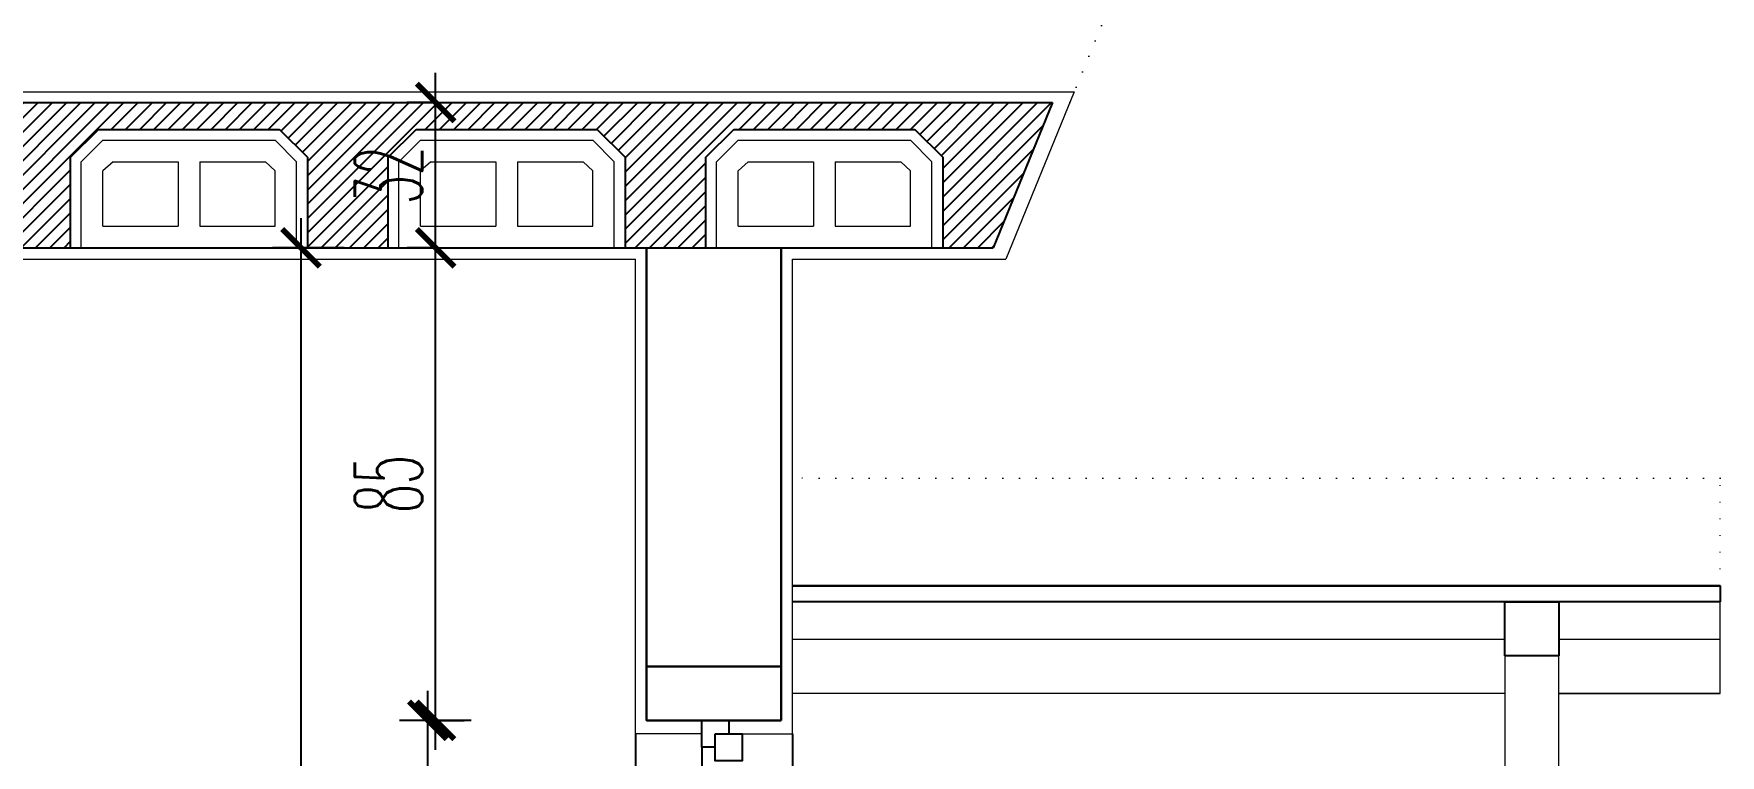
# Model space of a CAD drawing. Extents: x 775040 to 808375, y 4159409 to 4163651.
# Drawn here: x 793736 to 794049.3, y 4160784.6 to 4160918.8 of the extents above; entities that cross this region are included whole.
import ezdxf

# ---------------------------------------------------------------- set-up
doc = ezdxf.new("R2010")
doc.units = 0
doc.header["$MEASUREMENT"] = 0
doc.header["$PDMODE"] = 3
doc.linetypes.add('ACAD_ISO07W100', pattern=[3, 0, -3])
doc.linetypes.add('DUZ', pattern=[500, 500])
doc.layers.get('0').update_dxf_attribs({"linetype": 'DUZ'})
for name, color, linetype, lineweight in [('duvar', 7, 'Continuous', 25), ('kapı', 3, 'Continuous', 9), ('Z_ duvar', 7, 'Continuous', 30), ('Z_asmolen', 53, 'Continuous', 9), ('Z_g1', 1, 'Continuous', 5), ('Z_izdot', 42, 'ACAD_ISO07W100', 9), ('Z_iç ölçü dikey', 111, 'Continuous', 25), ('Z_kesit döşeme', 5, 'Continuous', 30), ('Z_sıva', 241, 'Continuous', 5)]:
    doc.layers.add(name, color=color, linetype=linetype, lineweight=lineweight)
doc.layers.add('pencere', color=3, linetype='Continuous')
doc.styles.add('OLCUIC', font='ROMANS.SHX', dxfattribs={"width": 0.5})
doc.dimstyles.new('ölçü 50', dxfattribs={"dimtxt": 12.5, "dimasz": 7, "dimexe": 5.3, "dimexo": 5, "dimgap": 2.5, "dimtad": 1, "dimdec": 0, "dimzin": 9, "dimdsep": 46, "dimtxsty": 'OLCUIC', "dimblk1": 'ARCHTICK', "dimblk2": 'ARCHTICK', "dimsah": 1, "dimcen": 0, "dimdle": 5.5, "dimadec": 0, "dimazin": 0, "dimtfac": 1, "dimtdec": 0, "dimtix": 1, "dimtofl": 0, "dimtmove": 1, "dimatfit": 3, "dimldrblk": 'ARCHTICK', "dimfxl": 0, "dimtolj": 1, "dimtzin": 0, "dimarcsym": 0})

# ---------------------------------------------------------------- blocks, each defined once
blk = doc.blocks.new('_ARCHTICK')
at = {"color": 0, "linetype": 'ByBlock', "const_width": 0.15}
blk.add_lwpolyline([(-0.5, -0.5), (0.5, 0.5)], dxfattribs=at)
blk = doc.blocks.new('*D1016')
at = {"layer": 'Defpoints', "color": 0, "linetype": 'Continuous', "transparency": 16777216}
for p in [(793809.25, 4160791.14), (793856.72, 4160791.14), (793856.72, 4160566.14)]:
    blk.add_point(p, dxfattribs=at)
at = {"layer": 'Z_iç ölçü dikey', "color": 0, "linetype": 'Continuous', "lineweight": -2, "transparency": 16777216}
for p, q in [((793809.25, 4160560.64), (793809.25, 4160796.64)), ((793817.25, 4160791.14), (793803.95, 4160791.14)), ((793817.25, 4160566.14), (793803.95, 4160566.14))]:
    blk.add_line(p, q, dxfattribs=at)
at = {"layer": 'Z_iç ölçü dikey', "color": 0, "linetype": 'Continuous', "lineweight": -2, "transparency": 16777216, "xscale": 7, "yscale": 7, "zscale": 7}
for p, rotation in [((793809.25, 4160791.14), 90), ((793809.25, 4160566.14), 270)]:
    blk.add_blockref('_ARCHTICK', p, dxfattribs=dict(at, rotation=rotation))
at = {"layer": 'Z_iç ölçü dikey', "color": 0, "linetype": 'Continuous', "transparency": 16777216, "insert": (793800.5, 4160678.64), "char_height": 12.5, "attachment_point": 5, "rotation": 90, "style": 'OLCUIC'}
blk.add_mtext('\\A1;225', dxfattribs=at)
blk = doc.blocks.new('asbnm')
at = {"layer": 'Z_asmolen'}
for p, q in [((44128.83, -2548.34), (44123.66, -2553.51)), ((44162.49, -2548.34), (44128.83, -2548.34)), ((44162.49, -2548.34), (44167.66, -2553.51)), ((44187.83, -2548.34), (44182.66, -2553.51)), ((44221.49, -2548.34), (44187.83, -2548.34)), ((44221.49, -2548.34), (44226.66, -2553.51)), ((44129.66, -2550.34), (44125.66, -2554.34)), ((44161.66, -2550.34), (44129.66, -2550.34)), ((44161.66, -2550.34), (44165.66, -2554.34)), ((44188.66, -2550.34), (44184.66, -2554.34)), ((44220.66, -2550.34), (44188.66, -2550.34)), ((44220.66, -2550.34), (44224.66, -2554.34)), ((44123.66, -2570.34), (44123.66, -2553.51)), ((44125.66, -2570.34), (44125.66, -2554.34)), ((44131.43, -2554.34), (44129.66, -2556.07)), ((44129.66, -2566.34), (44129.66, -2556.07)), ((44143.66, -2554.34), (44131.43, -2554.34)), ((44143.66, -2554.34), (44143.66, -2566.34)), ((44159.76, -2554.34), (44147.66, -2554.34)), ((44147.66, -2554.34), (44147.66, -2566.34)), ((44159.76, -2554.34), (44161.66, -2556.01)), ((44161.66, -2566.34), (44161.66, -2556.01)), ((44165.66, -2570.34), (44165.66, -2554.34)), ((44167.66, -2570.34), (44167.66, -2553.51)), ((44182.66, -2570.34), (44182.66, -2553.51)), ((44184.66, -2570.34), (44184.66, -2554.34)), ((44190.43, -2554.34), (44188.66, -2556.07)), ((44188.66, -2566.34), (44188.66, -2556.07)), ((44202.66, -2554.34), (44190.43, -2554.34)), ((44202.66, -2554.34), (44202.66, -2566.34)), ((44218.76, -2554.34), (44206.66, -2554.34)), ((44206.66, -2554.34), (44206.66, -2566.34)), ((44218.76, -2554.34), (44220.66, -2556.01)), ((44220.66, -2566.34), (44220.66, -2556.01)), ((44224.66, -2570.34), (44224.66, -2554.34)), ((44226.66, -2570.34), (44226.66, -2553.51)), ((44143.66, -2566.34), (44129.66, -2566.34)), ((44161.66, -2566.34), (44147.66, -2566.34)), ((44202.66, -2566.34), (44188.66, -2566.34)), ((44220.66, -2566.34), (44206.66, -2566.34)), ((44167.66, -2570.34), (44123.66, -2570.34)), ((44226.66, -2570.34), (44182.66, -2570.34))]:
    blk.add_line(p, q, dxfattribs=at)

msp = doc.modelspace()

# ---------------------------------------------------------------- hatches: boundary and pattern name
at = {"layer": 'Z_iç ölçü dikey', "linetype": 'Continuous'}
h = msp.add_hatch(dxfattribs=at)
h.set_pattern_fill('ANSI31', color=5, scale=15, style=0)
h.set_pattern_definition([(45, (0, 0), (-1.3258252147, 1.3258252147), [])])
h.paths.add_polyline_path([(793447.87, 4160895.8), (793453.04, 4160900.97), (793486.69, 4160900.97), (793491.87, 4160895.8), (793491.87, 4160878.97), (793506.87, 4160878.97), (793506.87, 4160895.8), (793512.04, 4160900.97), (793545.69, 4160900.97), (793550.87, 4160895.8), (793550.87, 4160878.97), (793565.87, 4160878.97), (793565.87, 4160895.8), (793571.04, 4160900.97), (793604.69, 4160900.97), (793609.87, 4160895.8), (793609.87, 4160878.97), (793624.87, 4160878.97), (793624.87, 4160895.8), (793630.04, 4160900.97), (793663.69, 4160900.97), (793668.87, 4160895.8), (793668.87, 4160878.97), (793683.87, 4160878.97), (793683.87, 4160895.8), (793689.04, 4160900.97), (793722.69, 4160900.97), (793727.87, 4160895.8), (793727.87, 4160878.97), (793742.87, 4160878.97), (793742.87, 4160895.8), (793748.04, 4160900.97), (793781.69, 4160900.97), (793786.87, 4160895.8), (793786.87, 4160878.97), (793801.87, 4160878.97), (793801.87, 4160895.8), (793807.04, 4160900.97), (793840.69, 4160900.97), (793845.87, 4160895.8), (793845.87, 4160878.97), (793860.87, 4160878.97), (793860.87, 4160895.8), (793866.04, 4160900.97), (793899.69, 4160900.97), (793904.87, 4160895.8), (793904.87, 4160878.97), (793914.22, 4160878.97), (793925.25, 4160905.97), (793014.87, 4160905.97), (793014.87, 4160878.97), (793014.87, 4160861.14), (793034.87, 4160861.14), (793034.87, 4160829.14), (793034.87, 4160561.14), (793262.97, 4160561.14), (793262.97, 4160563.64), (793037.37, 4160563.64), (793037.37, 4160876.85), (793267.37, 4160876.85), (793267.37, 4160771.14), (793269.87, 4160771.14), (793269.87, 4160781.14), (793269.87, 4160878.97), (793093.87, 4160878.97), (793093.87, 4160895.8), (793099.04, 4160900.97), (793132.69, 4160900.97), (793137.87, 4160895.8), (793137.87, 4160878.97), (793152.87, 4160878.97), (793152.87, 4160895.8), (793158.04, 4160900.97), (793191.69, 4160900.97), (793196.87, 4160895.8), (793196.87, 4160878.97), (793211.87, 4160878.97), (793211.87, 4160895.8), (793217.04, 4160900.97), (793250.69, 4160900.97), (793255.87, 4160895.8), (793255.87, 4160878.97), (793270.87, 4160878.97), (793270.87, 4160895.8), (793276.04, 4160900.97), (793309.69, 4160900.97), (793314.87, 4160895.8), (793314.87, 4160878.97), (793329.87, 4160878.97), (793329.87, 4160895.8), (793335.04, 4160900.97), (793368.69, 4160900.97), (793373.87, 4160895.8), (793373.87, 4160878.97), (793388.87, 4160878.97), (793388.87, 4160895.8), (793394.04, 4160900.97), (793427.69, 4160900.97), (793432.87, 4160895.8), (793432.87, 4160878.97), (793447.87, 4160878.97)])
h.paths.add_polyline_path([(793137.87, 4160878.97), (793093.87, 4160878.97), (793093.87, 4160895.8), (793099.04, 4160900.97), (793132.69, 4160900.97), (793137.87, 4160895.8)], flags=16)
h.paths.add_polyline_path([(793131.87, 4160893.25), (793131.87, 4160882.97), (793117.87, 4160882.97), (793117.87, 4160894.97), (793130.09, 4160894.97)], flags=0)
h.paths.add_polyline_path([(793113.87, 4160882.97), (793099.87, 4160882.97), (793099.87, 4160893.3), (793101.76, 4160894.97), (793113.87, 4160894.97)], flags=0)

# ---------------------------------------------------------------- linework, layer by layer
at = {"layer": 'duvar', "color": 4}
for p, q in [((793847.78, 4160788.64), (793847.78, 4160566.14)), ((793876.95, 4160788.64), (793876.95, 4160566.14))]:
    msp.add_line(p, q, dxfattribs=at)
at = {"layer": 'pencere', "color": 1}
msp.add_line((793860.12, 4160786.14), (793860.12, 4160571.14), dxfattribs=at)
at = {"layer": 'pencere'}
msp.add_lwpolyline([(793862.62, 4160786.14), (793860.12, 4160786.14), (793860.12, 4160791.14), (793865.12, 4160791.14), (793865.12, 4160788.64)], dxfattribs=at)
msp.add_lwpolyline([(793862.62, 4160788.64), (793867.62, 4160788.64), (793867.62, 4160783.64), (793862.62, 4160783.64)], close=True, dxfattribs=at)
at = {"layer": 'Z_ duvar'}
for p, q in [((793849.87, 4160878.97), (793849.87, 4160861.14)), ((793874.87, 4160878.97), (793874.87, 4160861.14)), ((793849.87, 4160801.14), (793849.87, 4160861.14)), ((793874.87, 4160801.14), (793874.87, 4160861.14))]:
    msp.add_line(p, q, dxfattribs=at)
at = {"layer": 'Z_asmolen'}
for p, q in [((793866.04, 4160900.97), (793860.87, 4160895.8)), ((793866.04, 4160900.97), (793899.69, 4160900.97)), ((793899.69, 4160900.97), (793904.87, 4160895.8)), ((793866.87, 4160898.97), (793862.87, 4160894.97)), ((793866.87, 4160898.97), (793898.87, 4160898.97)), ((793898.87, 4160898.97), (793902.87, 4160894.97)), ((793860.87, 4160878.97), (793860.87, 4160895.8)), ((793862.87, 4160878.97), (793862.87, 4160894.97)), ((793868.76, 4160894.97), (793866.87, 4160893.3)), ((793866.87, 4160882.97), (793866.87, 4160893.3)), ((793868.76, 4160894.97), (793880.87, 4160894.97)), ((793880.87, 4160894.97), (793880.87, 4160882.97)), ((793884.87, 4160894.97), (793897.09, 4160894.97)), ((793884.87, 4160894.97), (793884.87, 4160882.97)), ((793897.09, 4160894.97), (793898.87, 4160893.25)), ((793902.87, 4160878.97), (793902.87, 4160894.97)), ((793904.87, 4160878.97), (793904.87, 4160895.8)), ((793898.87, 4160882.97), (793898.87, 4160893.25)), ((793866.87, 4160882.97), (793880.87, 4160882.97)), ((793884.87, 4160882.97), (793898.87, 4160882.97)), ((793860.87, 4160878.97), (793904.87, 4160878.97))]:
    msp.add_line(p, q, dxfattribs=at)
at = {"layer": 'Z_g1'}
for p, q in [((794049.31, 4160796.14), (794049.31, 4160816.14)), ((794009.31, 4160806.14), (793876.95, 4160806.14)), ((794049.31, 4160806.14), (794019.31, 4160806.14)), ((794049.31, 4160796.14), (794049.31, 4160806.14)), ((794009.31, 4160803.14), (794009.31, 4160655.64)), ((794019.31, 4160566.14), (794019.31, 4160803.14)), ((794009.31, 4160796.14), (793877.09, 4160796.14)), ((794049.31, 4160796.14), (794019.31, 4160796.14)), ((794019.31, 4160796.14), (794049.31, 4160796.14))]:
    msp.add_line(p, q, dxfattribs=at)
at = {"layer": 'Z_izdot'}
for p, q in [((793928.49, 4160905.97), (793958.2, 4160978.68)), ((794049.31, 4160836.14), (793877.09, 4160836.14)), ((794049.31, 4160816.14), (794049.31, 4160836.14))]:
    msp.add_line(p, q, dxfattribs=at)
at = {"layer": 'Z_iç ölçü dikey', "linetype": 'Continuous'}
for p, q in [((793810.67, 4160873.47), (793810.67, 4160911.47)), ((793810.67, 4160905.97), (793805.37, 4160905.97)), ((793785.68, 4160555.64), (793785.68, 4160884.47)), ((793810.67, 4160785.64), (793810.67, 4160884.47)), ((793793.68, 4160878.97), (793780.38, 4160878.97)), ((793810.67, 4160878.97), (793805.37, 4160878.97)), ((793810.67, 4160878.97), (793815.97, 4160878.97)), ((793810.67, 4160791.14), (793815.97, 4160791.14))]:
    msp.add_line(p, q, dxfattribs=at)
at = {"layer": 'Z_iç ölçü dikey', "color": 5, "linetype": 'Continuous'}
for p, q in [((793014.87, 4160905.97), (793925.25, 4160905.97)), ((793925.25, 4160905.97), (793914.22, 4160878.97)), ((793742.87, 4160895.8), (793748.04, 4160900.97)), ((793748.04, 4160900.97), (793781.69, 4160900.97)), ((793781.69, 4160900.97), (793786.87, 4160895.8)), ((793801.87, 4160895.8), (793807.04, 4160900.97)), ((793807.04, 4160900.97), (793840.69, 4160900.97)), ((793840.69, 4160900.97), (793845.87, 4160895.8)), ((793860.87, 4160895.8), (793866.04, 4160900.97)), ((793866.04, 4160900.97), (793899.69, 4160900.97)), ((793899.69, 4160900.97), (793904.87, 4160895.8)), ((793742.87, 4160878.97), (793742.87, 4160895.8)), ((793786.87, 4160895.8), (793786.87, 4160878.97)), ((793801.87, 4160878.97), (793801.87, 4160895.8)), ((793845.87, 4160895.8), (793845.87, 4160878.97)), ((793860.87, 4160878.97), (793860.87, 4160895.8)), ((793904.87, 4160895.8), (793904.87, 4160878.97)), ((793089.52, 4160878.97), (793914.22, 4160878.97)), ((794049.31, 4160816.14), (793877.09, 4160816.14)), ((793877.09, 4160816.14), (794049.31, 4160816.14)), ((794049.31, 4160816.14), (794049.31, 4160813.14)), ((794049.31, 4160813.14), (793876.95, 4160813.14)), ((794009.31, 4160813.14), (794019.31, 4160813.14)), ((794009.31, 4160803.14), (794009.31, 4160813.14)), ((794019.31, 4160813.14), (794019.31, 4160803.14)), ((794019.31, 4160803.14), (794009.31, 4160803.14))]:
    msp.add_line(p, q, dxfattribs=at)
at = {"layer": 'Z_kesit döşeme'}
msp.add_lwpolyline([(793874.87, 4160791.14), (793874.87, 4160801.14), (793849.87, 4160801.14), (793849.87, 4160791.14)], close=True, dxfattribs=at)
at = {"layer": 'Z_sıva', "linetype": 'Continuous'}
for p, q in [((793013.6, 4160907.97), (793929.31, 4160907.97)), ((793929.31, 4160907.97), (793916.59, 4160876.85)), ((793472.02, 4160876.85), (793847.78, 4160876.85)), ((793847.78, 4160788.64), (793847.78, 4160876.85)), ((793876.95, 4160788.64), (793876.95, 4160876.85)), ((793876.95, 4160876.85), (793916.59, 4160876.85)), ((793860.12, 4160788.64), (793847.78, 4160788.64)), ((793865.12, 4160788.64), (793876.95, 4160788.64))]:
    msp.add_line(p, q, dxfattribs=at)

# ---------------------------------------------------------------- block references
at = {"layer": 'kapı', "xscale": -1}
msp.add_blockref('asbnm', (837969.52, 4163449.32), dxfattribs=at)
at = {"layer": 'Z_iç ölçü dikey', "linetype": 'Continuous', "xscale": 7, "yscale": 7, "zscale": 7}
for p, rotation in [((793810.67, 4160905.97), 90), ((793785.68, 4160878.97), 90), ((793810.67, 4160878.97), 270), ((793810.67, 4160878.97), 90), ((793810.67, 4160791.14), 270)]:
    msp.add_blockref('_ARCHTICK', p, dxfattribs=dict(at, rotation=rotation))

# ---------------------------------------------------------------- texts
at = {"layer": 'Z_iç ölçü dikey', "linetype": 'Continuous', "char_height": 12.5, "attachment_point": 5, "rotation": 90, "style": 'OLCUIC'}
for s, insert in [('\\A1;32', (793801.92, 4160892.47)), ('\\A1;85', (793801.92, 4160835.06))]:
    msp.add_mtext(s, dxfattribs=dict(at, insert=insert))

# ---------------------------------------------------------------- dimensions: what is measured, and where the dimension line sits
at = {"layer": 'Z_iç ölçü dikey', "linetype": 'Continuous'}
dim = msp.add_linear_dim(base=(793809.25, 4160791.14), p1=(793856.72, 4160566.14), p2=(793856.72, 4160791.14), angle=90, dimstyle='ölçü 50', override={"dimfxl": 8}, dxfattribs=at)
dim.commit()
dim.dimension.update_dxf_attribs({"geometry": '*D1016', "text_midpoint": (793800.5, 4160678.64)})

doc.saveas('drawing.dxf')
